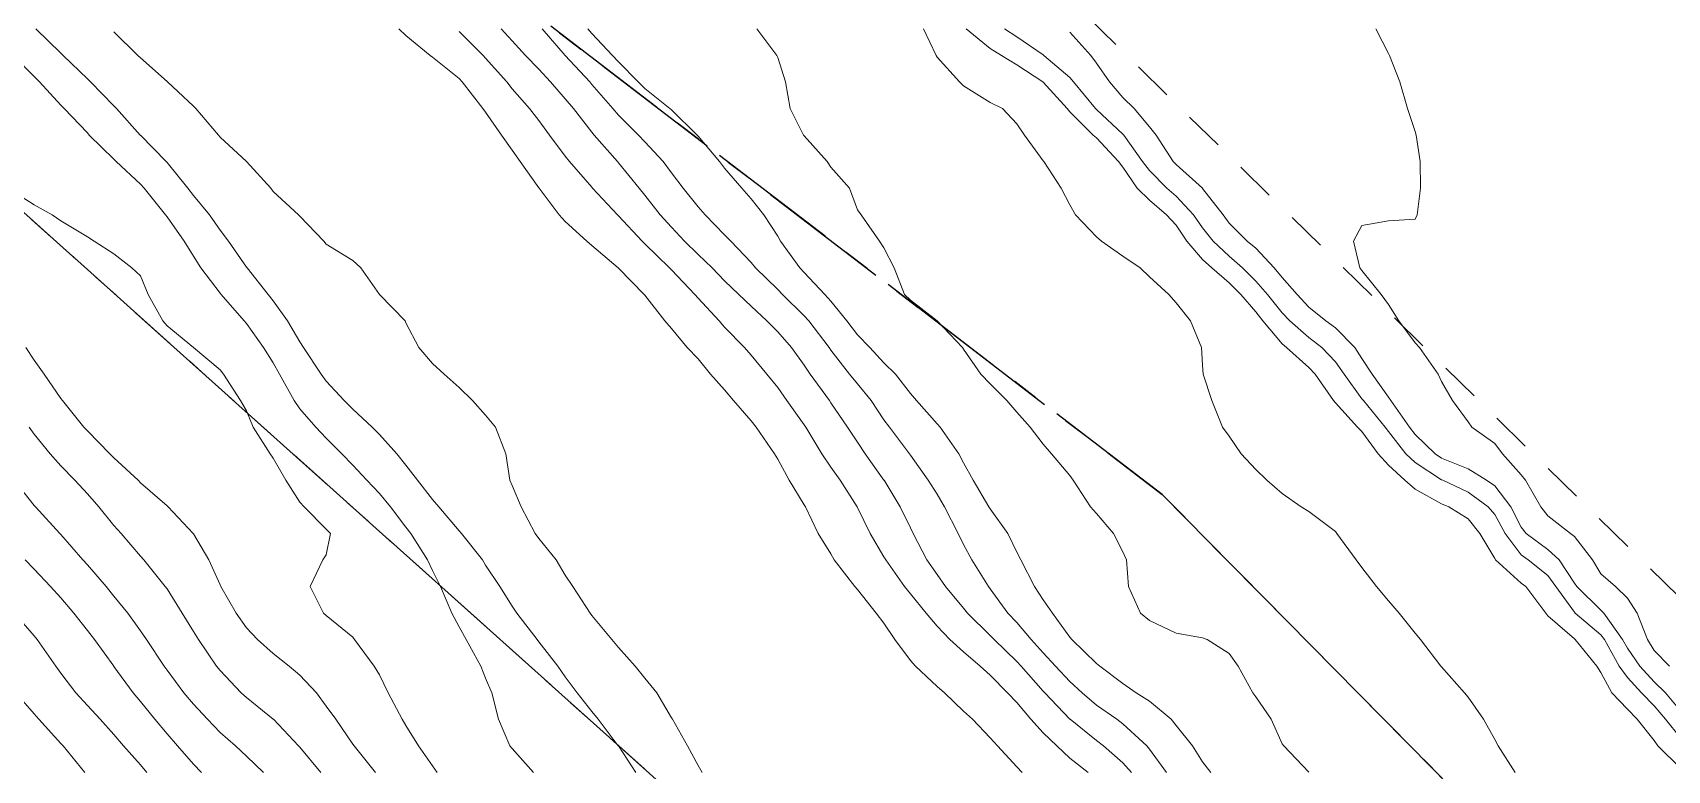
# Model space of a CAD drawing. Header units: centimetres. Extents: x 0 to 642158, y -847 to 649707.
# Drawn here: x 617184.22 to 617215, y 620652.29 to 620666.18 of the extents above; entities that cross this region are included whole.
import ezdxf

# ---------------------------------------------------------------- set-up
doc = ezdxf.new("R2010")
doc.units = ezdxf.units.CM
doc.header["$MEASUREMENT"] = 0
doc.linetypes.add('CENTERX2', pattern=[4, 2.5, -0.5, 0.5, -0.5])
doc.linetypes.add('JIS_02_0.7', pattern=[1.35, 0.75, -0.6])
doc.layers.add('SPW_parcellaire cadastral', color=7, linetype='CENTERX2', lineweight=25, true_color=0xff0542)
doc.layers.add('WAL_parcellaire agricole', color=7, linetype='JIS_02_0.7', lineweight=25)
doc.layers.add('WAL_topographie 0.5', color=253, linetype='Continuous', lineweight=20)

msp = doc.modelspace()

# ---------------------------------------------------------------- linework, layer by layer
at = {"layer": 'SPW_parcellaire cadastral'}
for points in [[(617217.936, 620684.727), (617224.042, 620668.783), (617227.571, 620662.238), (617230.328, 620651.574), (617236.821, 620625.726), (617205.491, 620657.481), (617188.586, 620670.429), (617140.892, 620706.757), (617125.502, 620737.105), (617121.302, 620757.889), (617114.541, 620770.236), (617113.467, 620776.394), (617217.936, 620684.727)], [(617082.838, 620766.859), (617087.915, 620758.877), (617126.08, 620714.089), (617140.94, 620702.104), (617180.2, 620666.244), (617198.721, 620649.645), (617202.743, 620647.528), (617211.738, 620638.85), (617219.57, 620629.325), (617224.544, 620619.8), (617242.443, 620568.633), (617131.683, 620480.394), (616973.114, 620705.004), (617082.838, 620766.859)], [(617140.892, 620706.757), (617188.586, 620670.429), (617205.491, 620657.481), (617236.821, 620625.726), (617238.726, 620622.445), (617236.096, 620620.154), (617238.753, 620617.124), (617241.351, 620619.557), (617255.145, 620576.565), (617283.484, 620507.46), (617274.764, 620500.676), (617243.342, 620567.204), (617242.443, 620568.633), (617224.544, 620619.8), (617219.57, 620629.325), (617211.738, 620638.85), (617202.743, 620647.528), (617198.721, 620649.645), (617180.2, 620666.244), (617140.94, 620702.104)]]:
    msp.add_lwpolyline(points, dxfattribs=at)
at = {"layer": 'WAL_parcellaire agricole'}
msp.add_lwpolyline([(617130.603, 620794.186), (617172.378, 620812.662), (617207.015, 620716.042), (617222.894, 620674.67), (617235.398, 620640.421), (617232.649, 620638.421), (617217.147, 620653.669), (617191.644, 620678.666), (617129.988, 620735.908), (617151.108, 620751.855), (617130.603, 620794.186)], dxfattribs=at)
at = {"layer": 'WAL_topographie 0.5'}
for points in [[(617184.279, 620666.25), (617184.75, 620665.793), (617184.796, 620665.75), (617185.25, 620665.308), (617185.31, 620665.25), (617185.75, 620664.799), (617185.796, 620664.75), (617186.244, 620664.25), (617186.25, 620664.245), (617186.737, 620663.75), (617186.75, 620663.735), (617187.143, 620663.25), (617187.25, 620663.114), (617187.548, 620662.75), (617187.75, 620662.461), (617187.906, 620662.25), (617188.25, 620661.765), (617188.262, 620661.75), (617188.656, 620661.25), (617188.75, 620661.126), (617189.016, 620660.75), (617189.25, 620660.354), (617189.323, 620660.25), (617189.652, 620659.75), (617189.75, 620659.615), (617190.083, 620659.25), (617190.25, 620659.089), (617190.614, 620658.75), (617190.75, 620658.611), (617191.076, 620658.25), (617191.25, 620658.034), (617191.464, 620657.75), (617191.75, 620657.39), (617191.869, 620657.25), (617192.25, 620656.8), (617192.294, 620656.75), (617192.692, 620656.25), (617192.75, 620656.155), (617193.018, 620655.75), (617193.25, 620655.377), (617193.336, 620655.25), (617193.717, 620654.75), (617193.75, 620654.71), (617194.107, 620654.25), (617194.25, 620654.052), (617194.476, 620653.75), (617194.75, 620653.4), (617194.867, 620653.25), (617195.248, 620652.75), (617195.25, 620652.748), (617195.579, 620652.25)], [(617185.75, 620666.193), (617186.202, 620665.75), (617186.25, 620665.706), (617186.75, 620665.256), (617186.758, 620665.25), (617187.25, 620664.793), (617187.292, 620664.75), (617187.719, 620664.25), (617187.75, 620664.212), (617188.25, 620663.75), (617188.25, 620663.75), (617188.706, 620663.25), (617188.75, 620663.187), (617189.227, 620662.75), (617189.25, 620662.721), (617189.704, 620662.25), (617189.75, 620662.193), (617190.25, 620661.889), (617190.402, 620661.75), (617190.75, 620661.25), (617190.75, 620661.25), (617191.233, 620660.75), (617191.25, 620660.717), (617191.491, 620660.25), (617191.75, 620659.95), (617191.967, 620659.75), (617192.25, 620659.5), (617192.5, 620659.25), (617192.75, 620658.979), (617192.933, 620658.75), (617193.131, 620658.25), (617193.208, 620657.75), (617193.25, 620657.655), (617193.42, 620657.25), (617193.685, 620656.75), (617193.75, 620656.653), (617194.08, 620656.25), (617194.25, 620655.962), (617194.393, 620655.75), (617194.716, 620655.25), (617194.75, 620655.203), (617195.129, 620654.75), (617195.25, 620654.6), (617195.567, 620654.25), (617195.75, 620654.025), (617195.972, 620653.75), (617196.25, 620653.28), (617196.269, 620653.25), (617196.552, 620652.75), (617196.75, 620652.382), (617196.83, 620652.25)], [(617191.116, 620666.25), (617191.25, 620666.125), (617191.707, 620665.75), (617191.75, 620665.718), (617192.25, 620665.315), (617192.31, 620665.25), (617192.697, 620664.75), (617192.75, 620664.678), (617193.048, 620664.25), (617193.25, 620663.964), (617193.402, 620663.75), (617193.75, 620663.257), (617193.755, 620663.25), (617194.137, 620662.75), (617194.25, 620662.621), (617194.657, 620662.25), (617194.75, 620662.169), (617195.244, 620661.75), (617195.25, 620661.744), (617195.737, 620661.25), (617195.75, 620661.233), (617196.127, 620660.75), (617196.25, 620660.605), (617196.543, 620660.25), (617196.75, 620660.038), (617196.986, 620659.75), (617197.25, 620659.452), (617197.419, 620659.25), (617197.75, 620658.87), (617197.845, 620658.75), (617198.186, 620658.25), (617198.25, 620658.145), (617198.467, 620657.75), (617198.75, 620657.288), (617198.773, 620657.25), (617199.013, 620656.75), (617199.25, 620656.366), (617199.314, 620656.25), (617199.699, 620655.75), (617199.75, 620655.693), (617200.106, 620655.25), (617200.25, 620655.06), (617200.457, 620654.75), (617200.75, 620654.356), (617200.846, 620654.25), (617201.25, 620653.868), (617201.39, 620653.75), (617201.75, 620653.404), (617201.915, 620653.25), (617202.25, 620652.902), (617202.385, 620652.75), (617202.75, 620652.358), (617202.854, 620652.25)], [(617192.25, 620666.197), (617192.701, 620665.75), (617192.75, 620665.697), (617193.146, 620665.25), (617193.25, 620665.119), (617193.575, 620664.75), (617193.75, 620664.521), (617193.955, 620664.25), (617194.25, 620663.854), (617194.331, 620663.75), (617194.75, 620663.266), (617194.764, 620663.25), (617195.23, 620662.75), (617195.25, 620662.731), (617195.699, 620662.25), (617195.75, 620662.201), (617196.21, 620661.75), (617196.25, 620661.71), (617196.689, 620661.25), (617196.75, 620661.18), (617197.144, 620660.75), (617197.25, 620660.63), (617197.623, 620660.25), (617197.75, 620660.103), (617198.046, 620659.75), (617198.25, 620659.498), (617198.424, 620659.25), (617198.75, 620658.791), (617198.778, 620658.75), (617199.079, 620658.25), (617199.25, 620657.998), (617199.425, 620657.75), (617199.743, 620657.25), (617199.75, 620657.238), (617199.993, 620656.75), (617200.25, 620656.309), (617200.283, 620656.25), (617200.638, 620655.75), (617200.75, 620655.615), (617201.046, 620655.25), (617201.25, 620655.003), (617201.493, 620654.75), (617201.75, 620654.518), (617202.064, 620654.25), (617202.25, 620654.083), (617202.578, 620653.75), (617202.75, 620653.565), (617203.013, 620653.25), (617203.25, 620652.994), (617203.503, 620652.75), (617203.75, 620652.521), (617204.094, 620652.25)], [(617193.04, 620666.25), (617193.25, 620666.024), (617193.5, 620665.75), (617193.75, 620665.49), (617193.974, 620665.25), (617194.25, 620664.934), (617194.405, 620664.75), (617194.75, 620664.306), (617194.796, 620664.25), (617195.23, 620663.75), (617195.25, 620663.728), (617195.642, 620663.25), (617195.75, 620663.115), (617196.033, 620662.75), (617196.25, 620662.513), (617196.497, 620662.25), (617196.75, 620662.004), (617197.014, 620661.75), (617197.25, 620661.508), (617197.515, 620661.25), (617197.75, 620661.026), (617198.047, 620660.75), (617198.25, 620660.545), (617198.508, 620660.25), (617198.75, 620659.916), (617198.862, 620659.75), (617199.223, 620659.25), (617199.25, 620659.21), (617199.566, 620658.75), (617199.75, 620658.467), (617199.896, 620658.25), (617200.25, 620657.753), (617200.252, 620657.75), (617200.552, 620657.25), (617200.75, 620656.853), (617200.801, 620656.75), (617201.057, 620656.25), (617201.25, 620655.974), (617201.408, 620655.75), (617201.75, 620655.342), (617201.825, 620655.25), (617202.25, 620654.829), (617202.323, 620654.75), (617202.75, 620654.338), (617202.832, 620654.25), (617203.25, 620653.782), (617203.28, 620653.75), (617203.75, 620653.253), (617203.753, 620653.25), (617204.25, 620652.85), (617204.382, 620652.75), (617204.75, 620652.431), (617204.908, 620652.25)], [(617193.812, 620666.25), (617194.248, 620665.75), (617194.25, 620665.748), (617194.71, 620665.25), (617194.75, 620665.203), (617195.144, 620664.75), (617195.25, 620664.621), (617195.63, 620664.25), (617195.75, 620664.124), (617196.095, 620663.75), (617196.25, 620663.539), (617196.47, 620663.25), (617196.75, 620662.9), (617196.881, 620662.75), (617197.25, 620662.373), (617197.365, 620662.25), (617197.75, 620661.852), (617197.833, 620661.75), (617198.25, 620661.339), (617198.338, 620661.25), (617198.75, 620660.846), (617198.836, 620660.75), (617199.216, 620660.25), (617199.25, 620660.201), (617199.604, 620659.75), (617199.75, 620659.569), (617200.007, 620659.25), (617200.25, 620658.889), (617200.354, 620658.75), (617200.731, 620658.25), (617200.75, 620658.223), (617201.083, 620657.75), (617201.25, 620657.487), (617201.393, 620657.25), (617201.646, 620656.75), (617201.75, 620656.542), (617201.906, 620656.25), (617202.217, 620655.75), (617202.25, 620655.709), (617202.584, 620655.25), (617202.75, 620655.07), (617203.021, 620654.75), (617203.25, 620654.501), (617203.481, 620654.25), (617203.75, 620653.963), (617203.981, 620653.75), (617204.25, 620653.519), (617204.632, 620653.25), (617204.75, 620653.163), (617205.197, 620652.75), (617205.25, 620652.688), (617205.569, 620652.25)], [(617194.675, 620666.25), (617194.75, 620666.163), (617195.137, 620665.75), (617195.25, 620665.629), (617195.623, 620665.25), (617195.75, 620665.125), (617196.221, 620664.75), (617196.25, 620664.726), (617196.735, 620664.25), (617196.75, 620664.231), (617197.152, 620663.75), (617197.25, 620663.628), (617197.573, 620663.25), (617197.75, 620663.051), (617197.99, 620662.75), (617198.25, 620662.343), (617198.3, 620662.25), (617198.665, 620661.75), (617198.75, 620661.665), (617199.138, 620661.25), (617199.25, 620661.122), (617199.549, 620660.75), (617199.75, 620660.487), (617199.981, 620660.25), (617200.25, 620659.964), (617200.469, 620659.75), (617200.75, 620659.383), (617200.864, 620659.25), (617201.25, 620658.814), (617201.311, 620658.75), (617201.657, 620658.25), (617201.75, 620658.078), (617201.928, 620657.75), (617202.226, 620657.25), (617202.25, 620657.212), (617202.582, 620656.75), (617202.75, 620656.398), (617202.829, 620656.25), (617203.085, 620655.75), (617203.25, 620655.497), (617203.421, 620655.25), (617203.75, 620654.796), (617203.787, 620654.75), (617204.25, 620654.303), (617204.312, 620654.25), (617204.75, 620653.923), (617205.002, 620653.75), (617205.25, 620653.594), (617205.656, 620653.25), (617205.75, 620653.135), (617206.057, 620652.75), (617206.25, 620652.448), (617206.406, 620652.25)], [(617197.855, 620666.25), (617198.235, 620665.75), (617198.25, 620665.712), (617198.396, 620665.25), (617198.482, 620664.75), (617198.735, 620664.25), (617198.75, 620664.232), (617199.182, 620663.75), (617199.25, 620663.646), (617199.603, 620663.25), (617199.75, 620662.841), (617199.82, 620662.75), (617200.165, 620662.25), (617200.25, 620662.129), (617200.442, 620661.75), (617200.638, 620661.25), (617200.75, 620661.14), (617201.25, 620660.75), (617201.25, 620660.75), (617201.729, 620660.25), (617201.75, 620660.22), (617202.073, 620659.75), (617202.25, 620659.563), (617202.563, 620659.25), (617202.75, 620659.032), (617203.006, 620658.75), (617203.25, 620658.429), (617203.403, 620658.25), (617203.75, 620657.843), (617203.814, 620657.75), (617204.14, 620657.25), (617204.25, 620657.122), (617204.575, 620656.75), (617204.75, 620656.404), (617204.82, 620656.25), (617204.857, 620655.75), (617205.078, 620655.25), (617205.25, 620655.108), (617205.75, 620654.87), (617206.25, 620654.781), (617206.333, 620654.75), (617206.75, 620654.487), (617206.922, 620654.25), (617207.196, 620653.75), (617207.25, 620653.671), (617207.538, 620653.25), (617207.75, 620652.789), (617207.782, 620652.75), (617208.25, 620652.257)], [(617200.994, 620666.25), (617201.23, 620665.75), (617201.25, 620665.714), (617201.675, 620665.25), (617201.75, 620665.174), (617202.25, 620664.865), (617202.483, 620664.75), (617202.75, 620664.464), (617202.895, 620664.25), (617203.25, 620663.766), (617203.262, 620663.75), (617203.585, 620663.25), (617203.75, 620662.939), (617203.854, 620662.75), (617204.25, 620662.333), (617204.348, 620662.25), (617204.75, 620661.968), (617205.075, 620661.75), (617205.25, 620661.583), (617205.617, 620661.25), (617205.75, 620661.093), (617206.023, 620660.75), (617206.228, 620660.25), (617206.25, 620659.917), (617206.26, 620659.75), (617206.425, 620659.25), (617206.627, 620658.75), (617206.75, 620658.583), (617206.975, 620658.25), (617207.25, 620657.955), (617207.461, 620657.75), (617207.75, 620657.504), (617208.103, 620657.25), (617208.25, 620657.161), (617208.75, 620656.784), (617208.778, 620656.75), (617209.141, 620656.25), (617209.25, 620656.107), (617209.525, 620655.75), (617209.75, 620655.478), (617209.954, 620655.25), (617210.25, 620654.874), (617210.354, 620654.75), (617210.736, 620654.25), (617210.75, 620654.235), (617211.182, 620653.75), (617211.25, 620653.669), (617211.537, 620653.25), (617211.75, 620652.869), (617211.817, 620652.75), (617212.136, 620652.25)], [(617201.801, 620666.25), (617202.25, 620665.879), (617202.461, 620665.75), (617202.75, 620665.571), (617203.243, 620665.25), (617203.25, 620665.244), (617203.699, 620664.75), (617203.75, 620664.69), (617204.189, 620664.25), (617204.25, 620664.196), (617204.668, 620663.75), (617204.75, 620663.645), (617205.017, 620663.25), (617205.25, 620663.021), (617205.572, 620662.75), (617205.75, 620662.556), (617205.951, 620662.25), (617206.25, 620661.907), (617206.423, 620661.75), (617206.75, 620661.465), (617206.968, 620661.25), (617207.25, 620660.92), (617207.382, 620660.75), (617207.75, 620660.317), (617207.829, 620660.25), (617208.25, 620659.876), (617208.37, 620659.75), (617208.714, 620659.25), (617208.75, 620659.207), (617209.168, 620658.75), (617209.25, 620658.669), (617209.555, 620658.25), (617209.75, 620658.036), (617210.058, 620657.75), (617210.25, 620657.583), (617210.75, 620657.304), (617210.889, 620657.25), (617211.25, 620657.024), (617211.473, 620656.75), (617211.75, 620656.277), (617211.766, 620656.25), (617212.25, 620655.816), (617212.334, 620655.75), (617212.713, 620655.25), (617212.75, 620655.2), (617213.25, 620654.764), (617213.266, 620654.75), (617213.671, 620654.25), (617213.75, 620654.132), (617213.953, 620653.75), (617214.25, 620653.442), (617214.433, 620653.25), (617214.75, 620652.854), (617214.823, 620652.75), (617215.25, 620652.33)], [(617202.518, 620666.25), (617202.75, 620666.098), (617203.25, 620665.758), (617203.26, 620665.75), (617203.75, 620665.332), (617203.82, 620665.25), (617204.231, 620664.75), (617204.25, 620664.731), (617204.75, 620664.269), (617204.767, 620664.25), (617205.12, 620663.75), (617205.25, 620663.58), (617205.578, 620663.25), (617205.75, 620663.1), (617206.081, 620662.75), (617206.25, 620662.504), (617206.447, 620662.25), (617206.75, 620661.97), (617206.998, 620661.75), (617207.25, 620661.501), (617207.474, 620661.25), (617207.75, 620660.904), (617207.895, 620660.75), (617208.25, 620660.438), (617208.492, 620660.25), (617208.75, 620659.979), (617208.917, 620659.75), (617209.25, 620659.285), (617209.277, 620659.25), (617209.686, 620658.75), (617209.75, 620658.671), (617210.075, 620658.25), (617210.25, 620658.082), (617210.75, 620657.761), (617210.773, 620657.75), (617211.25, 620657.528), (617211.629, 620657.25), (617211.75, 620657.104), (617211.944, 620656.75), (617212.25, 620656.345), (617212.379, 620656.25), (617212.75, 620655.956), (617212.903, 620655.75), (617213.25, 620655.267), (617213.267, 620655.25), (617213.75, 620654.839), (617213.816, 620654.75), (617214.092, 620654.25), (617214.25, 620654.04), (617214.512, 620653.75), (617214.75, 620653.505), (617214.967, 620653.25), (617215.25, 620652.901)], [(617203.75, 620666.187), (617204.144, 620665.75), (617204.25, 620665.606), (617204.496, 620665.25), (617204.75, 620664.958), (617204.959, 620664.75), (617205.25, 620664.404), (617205.378, 620664.25), (617205.696, 620663.75), (617205.75, 620663.695), (617206.245, 620663.25), (617206.25, 620663.244), (617206.637, 620662.75), (617206.75, 620662.592), (617207.089, 620662.25), (617207.25, 620662.117), (617207.598, 620661.75), (617207.75, 620661.569), (617208.03, 620661.25), (617208.25, 620661.012), (617208.568, 620660.75), (617208.75, 620660.623), (617209.119, 620660.25), (617209.25, 620660.042), (617209.445, 620659.75), (617209.75, 620659.312), (617209.797, 620659.25), (617210.143, 620658.75), (617210.25, 620658.612), (617210.628, 620658.25), (617210.75, 620658.169), (617211.25, 620657.966), (617211.595, 620657.75), (617211.75, 620657.647), (617212.054, 620657.25), (617212.25, 620656.865), (617212.345, 620656.75), (617212.75, 620656.448), (617212.966, 620656.25), (617213.25, 620655.815), (617213.296, 620655.75), (617213.75, 620655.306), (617213.806, 620655.25), (617214.156, 620654.75), (617214.25, 620654.589), (617214.481, 620654.25), (617214.75, 620653.957), (617214.966, 620653.75), (617215.25, 620653.408)], [(617209.513, 620666.25), (617209.75, 620665.785), (617209.768, 620665.75), (617209.966, 620665.25), (617210.109, 620664.75), (617210.25, 620664.315), (617210.271, 620664.25), (617210.344, 620663.75), (617210.353, 620663.25), (617210.291, 620662.75), (617210.25, 620662.667), (617209.75, 620662.636), (617209.25, 620662.55), (617209.09, 620662.25), (617209.209, 620661.75), (617209.25, 620661.701), (617209.615, 620661.25), (617209.75, 620661.062), (617209.947, 620660.75), (617210.25, 620660.337), (617210.333, 620660.25), (617210.684, 620659.75), (617210.75, 620659.608), (617210.953, 620659.25), (617211.25, 620658.849), (617211.318, 620658.75), (617211.75, 620658.44), (617211.895, 620658.25), (617212.25, 620657.855), (617212.329, 620657.75), (617212.618, 620657.25), (617212.75, 620657.081), (617213.18, 620656.75), (617213.25, 620656.693), (617213.59, 620656.25), (617213.75, 620655.987), (617214.025, 620655.75), (617214.25, 620655.529), (617214.431, 620655.25), (617214.63, 620654.75), (617214.75, 620654.545), (617215.041, 620654.25)], [(617183.858, 620665.75), (617184.25, 620665.35), (617184.349, 620665.25), (617184.75, 620664.811), (617184.812, 620664.75), (617185.25, 620664.29), (617185.286, 620664.25), (617185.75, 620663.793), (617185.795, 620663.75), (617186.25, 620663.328), (617186.319, 620663.25), (617186.719, 620662.75), (617186.75, 620662.711), (617187.076, 620662.25), (617187.25, 620661.972), (617187.389, 620661.75), (617187.75, 620661.275), (617187.769, 620661.25), (617188.204, 620660.75), (617188.25, 620660.7), (617188.568, 620660.25), (617188.75, 620659.961), (617188.868, 620659.75), (617189.143, 620659.25), (617189.25, 620659.098), (617189.555, 620658.75), (617189.75, 620658.542), (617190.042, 620658.25), (617190.25, 620658.034), (617190.511, 620657.75), (617190.75, 620657.499), (617190.959, 620657.25), (617191.25, 620656.867), (617191.34, 620656.75), (617191.653, 620656.25), (617191.75, 620656.052), (617191.9, 620655.75), (617192.111, 620655.25), (617192.25, 620654.994), (617192.383, 620654.75), (617192.662, 620654.25), (617192.75, 620654.026), (617192.869, 620653.75), (617192.992, 620653.25), (617193.208, 620652.75), (617193.25, 620652.701), (617193.653, 620652.25)], [(617183.762, 620663.25), (617184.25, 620662.935), (617184.588, 620662.75), (617184.75, 620662.636), (617185.25, 620662.332), (617185.379, 620662.25), (617185.75, 620662.014), (617186.09, 620661.75), (617186.25, 620661.601), (617186.398, 620661.25), (617186.673, 620660.75), (617186.75, 620660.661), (617187.25, 620660.25), (617187.25, 620660.25), (617187.75, 620659.828), (617187.813, 620659.75), (617188.135, 620659.25), (617188.25, 620659.056), (617188.373, 620658.75), (617188.694, 620658.25), (617188.75, 620658.166), (617188.989, 620657.75), (617189.25, 620657.341), (617189.335, 620657.25), (617189.75, 620656.831), (617189.826, 620656.75), (617189.75, 620656.345), (617189.687, 620656.25), (617189.444, 620655.75), (617189.698, 620655.25), (617189.75, 620655.206), (617190.25, 620654.795), (617190.282, 620654.75), (617190.65, 620654.25), (617190.75, 620654.088), (617190.917, 620653.75), (617191.178, 620653.25), (617191.25, 620653.134), (617191.484, 620652.75), (617191.75, 620652.372), (617191.84, 620652.25)], [(617184.092, 620660.25), (617184.25, 620660.012), (617184.436, 620659.75), (617184.75, 620659.291), (617184.781, 620659.25), (617185.185, 620658.75), (617185.25, 620658.68), (617185.674, 620658.25), (617185.75, 620658.171), (617186.204, 620657.75), (617186.25, 620657.705), (617186.75, 620657.268), (617186.77, 620657.25), (617187.245, 620656.75), (617187.25, 620656.743), (617187.538, 620656.25), (617187.75, 620655.782), (617187.765, 620655.75), (617188.05, 620655.25), (617188.25, 620654.972), (617188.455, 620654.75), (617188.75, 620654.488), (617189.052, 620654.25), (617189.25, 620654.084), (617189.563, 620653.75), (617189.75, 620653.5), (617189.929, 620653.25), (617190.25, 620652.784), (617190.274, 620652.75), (617190.673, 620652.25)], [(617184.157, 620658.75), (617184.25, 620658.62), (617184.548, 620658.25), (617184.75, 620658.021), (617185.015, 620657.75), (617185.25, 620657.498), (617185.469, 620657.25), (617185.75, 620656.899), (617185.884, 620656.75), (617186.25, 620656.322), (617186.313, 620656.25), (617186.718, 620655.75), (617186.75, 620655.706), (617187.038, 620655.25), (617187.25, 620654.9), (617187.341, 620654.75), (617187.684, 620654.25), (617187.75, 620654.168), (617188.149, 620653.75), (617188.25, 620653.658), (617188.75, 620653.253), (617188.753, 620653.25), (617189.228, 620652.75), (617189.25, 620652.725), (617189.645, 620652.25)], [(617183.87, 620657.75), (617184.25, 620657.276), (617184.274, 620657.25), (617184.734, 620656.75), (617184.75, 620656.732), (617185.165, 620656.25), (617185.25, 620656.157), (617185.602, 620655.75), (617185.75, 620655.57), (617186.01, 620655.25), (617186.25, 620654.918), (617186.364, 620654.75), (617186.696, 620654.25), (617186.75, 620654.175), (617187.07, 620653.75), (617187.25, 620653.535), (617187.512, 620653.25), (617187.75, 620653.004), (617188.037, 620652.75), (617188.25, 620652.554), (617188.565, 620652.25)], [(617184.08, 620656.25), (617184.25, 620656.074), (617184.556, 620655.75), (617184.75, 620655.536), (617184.997, 620655.25), (617185.25, 620654.923), (617185.382, 620654.75), (617185.746, 620654.25), (617185.75, 620654.245), (617186.116, 620653.75), (617186.25, 620653.587), (617186.52, 620653.25), (617186.75, 620652.978), (617186.949, 620652.75), (617187.25, 620652.403), (617187.397, 620652.25)], [(617183.879, 620655.25), (617184.25, 620654.822), (617184.306, 620654.75), (617184.656, 620654.25), (617184.75, 620654.119), (617185.031, 620653.75), (617185.25, 620653.513), (617185.492, 620653.25), (617185.75, 620652.965), (617185.933, 620652.75), (617186.25, 620652.393), (617186.373, 620652.25)], [(617183.901, 620653.75), (617184.25, 620653.35), (617184.334, 620653.25), (617184.75, 620652.794), (617184.792, 620652.75), (617185.203, 620652.25)]]:
    msp.add_lwpolyline(points, dxfattribs=at)

doc.saveas('drawing.dxf')
